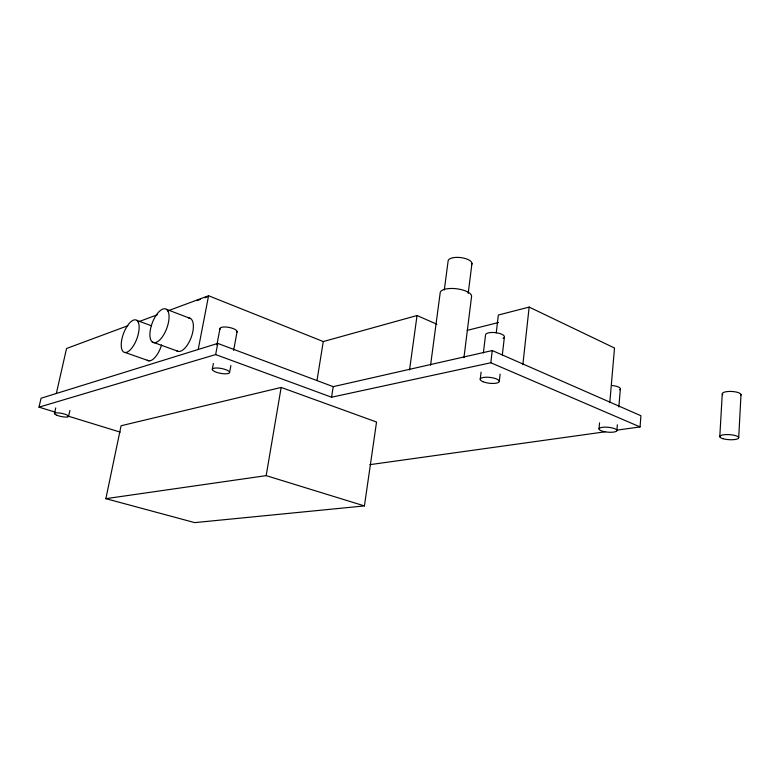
<?xml version="1.0" encoding="UTF-8"?>
<svg xmlns="http://www.w3.org/2000/svg" width="780" height="780" viewBox="0 0 780 780"><rect width="100%" height="100%" fill="white"/><g stroke="black" fill="none" stroke-linecap="round" stroke-linejoin="round"><path stroke-width="1.17" d="M738.718 437.551L741 394.524M719.784 436.81L722.251 394.036M617.136 430.121L640.048 426.923L640.926 415.74L492.248 350.542L333.226 386.656L217.747 343.415L41.057 398.229L39 407.16L55.243 412.152M616.853 430.726A8.989 2.447 5.2 0 0 604.305 427.167A8.989 2.447 5.2 0 0 602.677 431.262A8.989 2.447 5.2 0 0 616.853 430.726L617.35 424.778M618.842 406.955L620.334 389.132M609.804 402.607L614.504 348.017L529.152 307.086L498.332 315.032L496.246 332.914M599.03 428.747L599.547 422.819M522.863 364.601L529.152 307.086M499.298 381.361L500.126 374.137M502.339 354.871L504.416 336.804A9.487 3.237 6.3 0 0 495.085 332.592A9.487 3.237 6.3 0 0 485.54 334.903L483.385 352.911M39 407.16L215.65 354.578L331.568 397.215L490.815 362.758L492.248 350.542M480.226 379.334L481.084 372.128M463.944 357.689L471.607 296.185A15.834 5.869 6.9 0 0 455.569 288.659A15.834 5.869 6.9 0 0 440.144 293.163L430.579 365.177M468.195 293.436L471.959 263.455M444.308 289.936L448.09 261.251A12.002 4.758 6.7 0 1 461.389 257.683A12.002 4.758 6.7 0 1 471.569 264.654M409.539 369.925L417.046 315.529L436.898 324.265M364.426 505.918L376.545 422.029L281.171 387.436L121.085 425.753L105.865 498.664L194.717 522.62L364.426 505.918L266.165 475.634L105.865 498.664M331.568 397.215L333.226 386.656M316.982 380.543L323.271 341.552L417.046 315.529M266.165 475.634L281.171 387.436M229.573 372.528A8.794 2.477 10.5 0 0 217.064 367.994A8.794 2.477 10.5 0 0 216.157 372.187A8.794 2.477 10.5 0 0 229.573 372.528L230.861 365.537M233.639 350.386L237.071 331.744M212.287 369.31L213.389 363.48M216.899 344.828L219.98 328.497M215.65 354.578L217.747 343.415M198.208 349.469L208.582 295.747L323.271 341.552M68.611 416.237L69.898 410.465M54.425 413.683L55.731 407.911M56.336 393.49L66.544 348.494L127.901 325.709M138.128 321.916L157.443 314.74M167.671 310.937L208.582 295.747M197.145 300.583L200.401 299.374M204.75 297.765L208.006 296.556M467.171 330.379L498.44 322.53M369.895 464.656L605.075 431.808M67.996 416.072L120.198 432.12M125.18 352.511L148.99 360.867M152.363 342.01L178.61 351.507M136.793 320.356A17.218 7.166 -69.9 0 1 132.112 347.704A17.218 7.166 -69.9 0 1 121.641 340.421A17.218 7.166 -69.9 0 1 136.793 320.356L151.427 325.777M166.432 309.319A17.891 7.732 -69.5 0 1 161.714 337.701A17.891 7.732 -69.5 0 1 150.296 330.145A17.891 7.732 -69.5 0 1 166.432 309.319L190.603 318.572M490.815 362.758L640.048 426.923M188.614 317.977A17.648 7.946 -69.5 0 1 191.275 337.214A17.648 7.946 -69.5 0 1 176.66 350.805M161.567 344.935A16.994 7.361 -69.9 0 1 147.186 360.204M220.155 329.257A8.697 2.74 10.7 0 1 229.037 327.415A8.697 2.74 10.7 0 1 236.632 332.377M504.046 337.603A9.487 3.237 6.3 0 1 503.061 338.286M612.407 385.554A8.892 2.701 4.7 0 1 619.788 389.776M722.758 394.768A9.409 2.798 3 0 1 730.948 391.433A9.409 2.798 3 0 1 740.844 395.245M56.833 415.262A7.254 1.599 11.7 0 0 68.494 416.637A7.254 1.599 11.7 0 0 59.212 412.961A7.254 1.599 11.7 0 0 56.833 415.262M482.918 381.673A9.594 2.935 6.6 0 0 498.937 382.093A9.594 2.935 6.6 0 0 487.432 377.227A9.594 2.935 6.6 0 0 482.918 381.673M722.992 438.701A9.516 2.535 3.6 0 0 738.553 438.204A9.516 2.535 3.6 0 0 726.18 434.577A9.516 2.535 3.6 0 0 722.992 438.701"/></g></svg>
